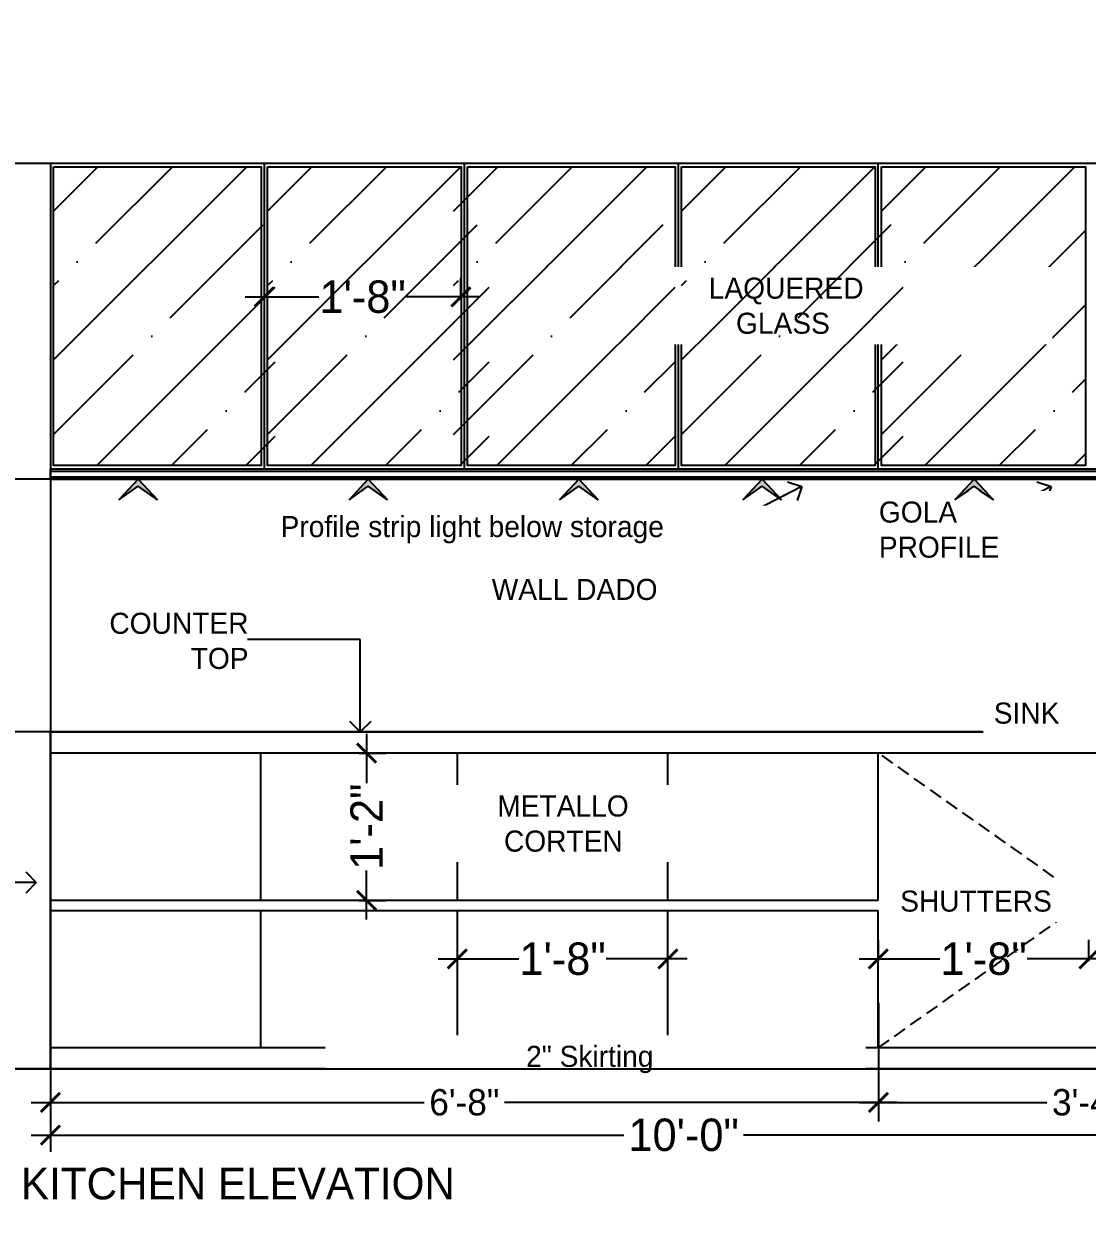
# Model space of a CAD drawing. Header units: inches. Extents: x -137722 to 81594, y -22256 to -1207.
# Drawn here: x -63100.2 to -62999.1, y -2095.1 to -1981.9 of the extents above; entities that cross this region are included whole.
import ezdxf

# ---------------------------------------------------------------- set-up
doc = ezdxf.new("R2010")
doc.units = ezdxf.units.IN
doc.header["$LTSCALE"] = 0.05
doc.header["$MEASUREMENT"] = 0
doc.header["$PDMODE"] = 3
doc.header["$PDSIZE"] = -4
doc.linetypes.add('DASHED2', pattern=[0.375, 0.25, -0.125])
doc.layers.get('Defpoints').update_dxf_attribs({"linetype": 'DASHED2'})
for name, color, linetype in [('Civil Dimension - Text', 7, 'Continuous'), ('Flooring Hatch', 251, 'Continuous'), ('glass', 162, 'Continuous'), ('text', 176, 'Continuous')]:
    doc.layers.add(name, color=color, linetype=linetype)
doc.styles.add('4MMOF3-8', font='ARIALN.TTF', dxfattribs={"height": 5.12})
doc.styles.add('9-128OF1-4', font='stylu.ttf')
doc.styles.add('ARIAL1', font='romans.shx', dxfattribs={"width": 0.85})
doc.dimstyles.new('DIM 1-4', dxfattribs={"dimtxt": 3.0792, "dimasz": 1.82, "dimexe": 1.82, "dimexo": 0, "dimgap": 0.09, "dimtad": 0, "dimzin": 0, "dimdsep": 46, "dimlunit": 4, "dimtxsty": '9-128OF1-4', "dimblk": 'ARCHTICK', "dimcen": 1.8125, "dimdle": 1.82, "dimclrd": 8, "dimclre": 8, "dimadec": 0, "dimazin": 0, "dimtfac": 1, "dimtofl": 0, "dimtmove": 0, "dimatfit": 3, "dimldrblk": 'OPEN90', "dimfxl": 1, "dimtolj": 1, "dimtzin": 0, "dimlwd": -1, "dimarcsym": 0})

# ---------------------------------------------------------------- blocks, each defined once
blk = doc.blocks.new('_ArchTick')
at = {"color": 0, "const_width": 0.15}
blk.add_lwpolyline([(-0.5, -0.5), (0.5, 0.5)], dxfattribs=at)
blk = doc.blocks.new('*D379')
at = {"layer": 'Civil Dimension - Text', "color": 8, "lineweight": -2, "ltscale": 50, "transparency": 16777216}
for p, q in [((-62977.32, -2081.19), (-62977.32, -2089.3)), ((-63097.65, -2085.14), (-63097.65, -2089.3))]:
    blk.add_line(p, q, dxfattribs=at)
at = {"layer": 'Civil Dimension - Text', "color": 8, "ltscale": 50, "transparency": 16777216}
for p, q in [((-63099.47, -2087.48), (-63043.16, -2087.48)), ((-62975.5, -2087.48), (-63031.8, -2087.48))]:
    blk.add_line(p, q, dxfattribs=at)
at = {"layer": 'Defpoints', "color": 0, "ltscale": 50, "transparency": 16777216}
for p in [(-62977.32, -2081.19), (-63097.65, -2085.14), (-62977.32, -2087.48)]:
    blk.add_point(p, dxfattribs=at)
at = {"layer": 'Civil Dimension - Text', "color": 8, "ltscale": 50, "transparency": 16777216, "xscale": 1.82, "yscale": 1.82, "zscale": 1.82, "rotation": 180}
blk.add_blockref('_ArchTick', (-63097.65, -2087.48), dxfattribs=at)
at = {"layer": 'Civil Dimension - Text', "color": 8, "ltscale": 50, "transparency": 16777216, "xscale": 1.82, "yscale": 1.82, "zscale": 1.82}
blk.add_blockref('_ArchTick', (-62977.32, -2087.48), dxfattribs=at)
at = {"layer": 'Civil Dimension - Text', "ltscale": 50, "transparency": 16777216, "insert": (-63037.48, -2087.48), "char_height": 3.079, "attachment_point": 5, "style": '9-128OF1-4'}
blk.add_mtext('\\A1;10\'-0"', dxfattribs=at)
blk = doc.blocks.new('_Open90')
at = {"color": 0, "linetype": 'ByBlock', "lineweight": -2}
for p, q in [((0, 0), (-1, 0)), ((-0.5, 0.5), (0, 0)), ((0, 0), (-0.5, -0.5))]:
    blk.add_line(p, q, dxfattribs=at)
blk = doc.blocks.new('*D380')
at = {"layer": 'Civil Dimension - Text', "color": 8, "ltscale": 50, "transparency": 16777216}
for p, q in [((-63067.61, -2049.37), (-63067.61, -2054.04)), ((-63067.61, -2067.01), (-63067.61, -2062.34))]:
    blk.add_line(p, q, dxfattribs=at)
at = {"layer": 'Civil Dimension - Text', "color": 8, "lineweight": -2, "ltscale": 50, "transparency": 16777216}
for p, q in [((-63068.33, -2051.19), (-63065.79, -2051.19)), ((-63068.33, -2065.19), (-63065.79, -2065.19))]:
    blk.add_line(p, q, dxfattribs=at)
at = {"layer": 'Defpoints', "color": 0, "ltscale": 50, "transparency": 16777216}
for p in [(-63068.33, -2051.19), (-63068.33, -2065.19), (-63067.61, -2065.19)]:
    blk.add_point(p, dxfattribs=at)
at = {"layer": 'Civil Dimension - Text', "color": 8, "ltscale": 50, "transparency": 16777216, "xscale": 1.82, "yscale": 1.82, "zscale": 1.82}
for p, rotation in [((-63067.61, -2051.19), 90), ((-63067.61, -2065.19), 270)]:
    blk.add_blockref('_ArchTick', p, dxfattribs=dict(at, rotation=rotation))
at = {"layer": 'Civil Dimension - Text', "ltscale": 50, "transparency": 16777216, "insert": (-63067.61, -2058.19), "char_height": 3.079, "attachment_point": 5, "rotation": 90, "style": '9-128OF1-4'}
blk.add_mtext('\\A1;1\'-2"', dxfattribs=at)
blk = doc.blocks.new('*D381')
at = {"layer": 'Civil Dimension - Text', "color": 8, "lineweight": -2, "ltscale": 50, "transparency": 16777216}
for p, q in [((-63058.98, -2070.96), (-63058.98, -2068.93)), ((-63038.98, -2070.96), (-63038.98, -2068.93))]:
    blk.add_line(p, q, dxfattribs=at)
at = {"layer": 'Civil Dimension - Text', "color": 8, "ltscale": 50, "transparency": 16777216}
for p, q in [((-63060.8, -2070.75), (-63053.14, -2070.75)), ((-63037.16, -2070.75), (-63044.83, -2070.75))]:
    blk.add_line(p, q, dxfattribs=at)
at = {"layer": 'Defpoints', "color": 0, "ltscale": 50, "transparency": 16777216}
for p in [(-63058.98, -2070.75), (-63058.98, -2070.96), (-63038.98, -2070.96)]:
    blk.add_point(p, dxfattribs=at)
at = {"layer": 'Civil Dimension - Text', "color": 8, "ltscale": 50, "transparency": 16777216, "xscale": 1.82, "yscale": 1.82, "zscale": 1.82, "rotation": 180}
blk.add_blockref('_ArchTick', (-63058.98, -2070.75), dxfattribs=at)
at = {"layer": 'Civil Dimension - Text', "color": 8, "ltscale": 50, "transparency": 16777216, "xscale": 1.82, "yscale": 1.82, "zscale": 1.82}
blk.add_blockref('_ArchTick', (-63038.98, -2070.75), dxfattribs=at)
at = {"layer": 'Civil Dimension - Text', "ltscale": 50, "transparency": 16777216, "insert": (-63048.98, -2070.75), "char_height": 3.079, "attachment_point": 5, "style": '9-128OF1-4'}
blk.add_mtext('\\A1;1\'-8"', dxfattribs=at)
blk = doc.blocks.new('*D382')
at = {"layer": 'Civil Dimension - Text', "color": 8, "ltscale": 50, "transparency": 16777216}
for p, q in [((-63107.64, -1993.37), (-63107.64, -2005.59)), ((-63107.64, -2027.01), (-63107.64, -2014.79))]:
    blk.add_line(p, q, dxfattribs=at)
at = {"layer": 'Civil Dimension - Text', "color": 8, "lineweight": -2, "ltscale": 50, "transparency": 16777216}
for p, q in [((-63093.58, -1995.19), (-63109.46, -1995.19)), ((-63093.58, -2025.19), (-63109.46, -2025.19))]:
    blk.add_line(p, q, dxfattribs=at)
at = {"layer": 'Defpoints', "color": 0, "ltscale": 50, "transparency": 16777216}
for p in [(-63093.58, -1995.19), (-63107.64, -2025.19), (-63093.58, -2025.19)]:
    blk.add_point(p, dxfattribs=at)
at = {"layer": 'Civil Dimension - Text', "color": 8, "ltscale": 50, "transparency": 16777216, "xscale": 1.82, "yscale": 1.82, "zscale": 1.82}
for p, rotation in [((-63107.64, -1995.19), 90), ((-63107.64, -2025.19), 270)]:
    blk.add_blockref('_ArchTick', p, dxfattribs=dict(at, rotation=rotation))
at = {"layer": 'Civil Dimension - Text', "ltscale": 50, "transparency": 16777216, "insert": (-63107.64, -2010.19), "char_height": 3.079, "attachment_point": 5, "rotation": 90, "style": '9-128OF1-4'}
blk.add_mtext('\\A1;2\'-6"', dxfattribs=at)
blk = doc.blocks.new('*D376')
at = {"layer": 'Civil Dimension - Text', "color": 8, "ltscale": 50, "transparency": 16777216}
for p, q in [((-63107.64, -2023.37), (-63107.64, -2035.58)), ((-63107.64, -2051.01), (-63107.64, -2038.8))]:
    blk.add_line(p, q, dxfattribs=at)
at = {"layer": 'Civil Dimension - Text', "color": 8, "lineweight": -2, "ltscale": 50, "transparency": 16777216}
for p, q in [((-63096.84, -2025.19), (-63109.46, -2025.19)), ((-63096.39, -2049.19), (-63109.46, -2049.19))]:
    blk.add_line(p, q, dxfattribs=at)
at = {"layer": 'Defpoints', "color": 0, "ltscale": 50, "transparency": 16777216}
for p in [(-63096.84, -2025.19), (-63107.64, -2049.19), (-63096.39, -2049.19)]:
    blk.add_point(p, dxfattribs=at)
at = {"layer": 'Civil Dimension - Text', "color": 8, "ltscale": 50, "transparency": 16777216, "xscale": 1.82, "yscale": 1.82, "zscale": 1.82}
for p, rotation in [((-63107.64, -2025.19), 90), ((-63107.64, -2049.19), 270)]:
    blk.add_blockref('_ArchTick', p, dxfattribs=dict(at, rotation=rotation))
at = {"layer": 'Civil Dimension - Text', "ltscale": 50, "transparency": 16777216, "insert": (-63107.64, -2037.19), "char_height": 3.079, "attachment_point": 5, "rotation": 90, "style": '9-128OF1-4'}
blk.add_mtext("\\A1;2'", dxfattribs=at)
blk = doc.blocks.new('*D377')
at = {"layer": 'Civil Dimension - Text', "color": 8, "ltscale": 50, "transparency": 16777216}
for p, q in [((-63107.64, -2047.37), (-63107.64, -2051.35)), ((-63107.64, -2083.01), (-63107.64, -2060.56))]:
    blk.add_line(p, q, dxfattribs=at)
at = {"layer": 'Civil Dimension - Text', "color": 8, "lineweight": -2, "ltscale": 50, "transparency": 16777216}
for p, q in [((-63093.58, -2049.19), (-63109.46, -2049.19)), ((-63093.58, -2081.19), (-63109.46, -2081.19))]:
    blk.add_line(p, q, dxfattribs=at)
at = {"layer": 'Defpoints', "color": 0, "ltscale": 50, "transparency": 16777216}
for p in [(-63093.58, -2049.19), (-63107.64, -2081.19), (-63093.58, -2081.19)]:
    blk.add_point(p, dxfattribs=at)
at = {"layer": 'Civil Dimension - Text', "color": 8, "ltscale": 50, "transparency": 16777216, "xscale": 1.82, "yscale": 1.82, "zscale": 1.82}
for p, rotation in [((-63107.64, -2049.19), 90), ((-63107.64, -2081.19), 270)]:
    blk.add_blockref('_ArchTick', p, dxfattribs=dict(at, rotation=rotation))
at = {"layer": 'Civil Dimension - Text', "ltscale": 50, "transparency": 16777216, "insert": (-63107.64, -2055.96), "char_height": 3.079, "attachment_point": 5, "rotation": 90, "style": '9-128OF1-4'}
blk.add_mtext('\\A1;2\'-8"', dxfattribs=at)
blk = doc.blocks.new('*D384')
at = {"layer": 'Civil Dimension - Text', "color": 8, "lineweight": -2, "ltscale": 50, "transparency": 16777216}
for p, q in [((-63097.65, -2074.93), (-63097.65, -2086.2)), ((-63018.98, -2074.93), (-63018.98, -2086.2))]:
    blk.add_line(p, q, dxfattribs=at)
at = {"layer": 'Civil Dimension - Text', "color": 8, "ltscale": 50, "transparency": 16777216}
for p, q in [((-63099.47, -2084.38), (-63062.12, -2084.38)), ((-63017.16, -2084.38), (-63054.51, -2084.38))]:
    blk.add_line(p, q, dxfattribs=at)
at = {"layer": 'Defpoints', "color": 0, "ltscale": 50, "transparency": 16777216}
for p in [(-63097.65, -2074.93), (-63018.98, -2074.93), (-63097.65, -2084.38)]:
    blk.add_point(p, dxfattribs=at)
at = {"layer": 'Civil Dimension - Text', "color": 8, "ltscale": 50, "transparency": 16777216, "xscale": 1.82, "yscale": 1.82, "zscale": 1.82, "rotation": 180}
blk.add_blockref('_ArchTick', (-63097.65, -2084.38), dxfattribs=at)
at = {"layer": 'Civil Dimension - Text', "color": 8, "ltscale": 50, "transparency": 16777216, "xscale": 1.82, "yscale": 1.82, "zscale": 1.82}
blk.add_blockref('_ArchTick', (-63018.98, -2084.38), dxfattribs=at)
at = {"layer": 'Civil Dimension - Text', "ltscale": 50, "transparency": 16777216, "insert": (-63058.32, -2084.38), "char_height": 2.5, "attachment_point": 5, "style": '9-128OF1-4'}
blk.add_mtext('\\A1;6\'-8"', dxfattribs=at)
blk = doc.blocks.new('*D385')
at = {"layer": 'Civil Dimension - Text', "color": 8, "lineweight": -2, "ltscale": 50, "transparency": 16777216}
for p, q in [((-63018.98, -2074.93), (-63018.98, -2086.2)), ((-62979.32, -2081.19), (-62979.32, -2086.2))]:
    blk.add_line(p, q, dxfattribs=at)
at = {"layer": 'Civil Dimension - Text', "color": 8, "ltscale": 50, "transparency": 16777216}
for p, q in [((-63020.8, -2084.38), (-63002.98, -2084.38)), ((-62977.5, -2084.38), (-62995.32, -2084.38))]:
    blk.add_line(p, q, dxfattribs=at)
at = {"layer": 'Defpoints', "color": 0, "ltscale": 50, "transparency": 16777216}
for p in [(-63018.98, -2074.93), (-62979.32, -2081.19), (-62979.32, -2084.38)]:
    blk.add_point(p, dxfattribs=at)
at = {"layer": 'Civil Dimension - Text', "color": 8, "ltscale": 50, "transparency": 16777216, "xscale": 1.82, "yscale": 1.82, "zscale": 1.82, "rotation": 180}
blk.add_blockref('_ArchTick', (-63018.98, -2084.38), dxfattribs=at)
at = {"layer": 'Civil Dimension - Text', "color": 8, "ltscale": 50, "transparency": 16777216, "xscale": 1.82, "yscale": 1.82, "zscale": 1.82}
blk.add_blockref('_ArchTick', (-62979.32, -2084.38), dxfattribs=at)
at = {"layer": 'Civil Dimension - Text', "ltscale": 50, "transparency": 16777216, "insert": (-62999.15, -2084.38), "char_height": 2.5, "attachment_point": 5, "style": '9-128OF1-4'}
blk.add_mtext('\\A1;3\'-4"', dxfattribs=at)
blk = doc.blocks.new('*D387')
at = {"layer": 'Civil Dimension - Text', "color": 8, "lineweight": -2, "ltscale": 50, "transparency": 16777216}
for p, q in [((-63018.98, -2070.96), (-63018.98, -2068.93)), ((-62998.98, -2070.96), (-62998.98, -2068.93))]:
    blk.add_line(p, q, dxfattribs=at)
at = {"layer": 'Civil Dimension - Text', "color": 8, "ltscale": 50, "transparency": 16777216}
for p, q in [((-63020.8, -2070.75), (-63013.14, -2070.75)), ((-62997.16, -2070.75), (-63004.83, -2070.75))]:
    blk.add_line(p, q, dxfattribs=at)
at = {"layer": 'Defpoints', "color": 0, "ltscale": 50, "transparency": 16777216}
for p in [(-63018.98, -2070.75), (-63018.98, -2070.96), (-62998.98, -2070.96)]:
    blk.add_point(p, dxfattribs=at)
at = {"layer": 'Civil Dimension - Text', "color": 8, "ltscale": 50, "transparency": 16777216, "xscale": 1.82, "yscale": 1.82, "zscale": 1.82, "rotation": 180}
blk.add_blockref('_ArchTick', (-63018.98, -2070.75), dxfattribs=at)
at = {"layer": 'Civil Dimension - Text', "color": 8, "ltscale": 50, "transparency": 16777216, "xscale": 1.82, "yscale": 1.82, "zscale": 1.82}
blk.add_blockref('_ArchTick', (-62998.98, -2070.75), dxfattribs=at)
at = {"layer": 'Civil Dimension - Text', "ltscale": 50, "transparency": 16777216, "insert": (-63008.98, -2070.75), "char_height": 3.079, "attachment_point": 5, "style": '9-128OF1-4'}
blk.add_mtext('\\A1;1\'-8"', dxfattribs=at)
blk = doc.blocks.new('*D388')
at = {"layer": 'Civil Dimension - Text', "color": 8, "lineweight": -2, "ltscale": 50, "transparency": 16777216}
for p, q in [((-63077.32, -2008.07), (-63077.32, -2006.04)), ((-63058.65, -2008.07), (-63058.65, -2006.04))]:
    blk.add_line(p, q, dxfattribs=at)
at = {"layer": 'Civil Dimension - Text', "color": 8, "ltscale": 50, "transparency": 16777216}
for p, q in [((-63079.14, -2007.86), (-63072.14, -2007.86)), ((-63056.83, -2007.86), (-63063.83, -2007.86))]:
    blk.add_line(p, q, dxfattribs=at)
at = {"layer": 'Defpoints', "color": 0, "ltscale": 50, "transparency": 16777216}
for p in [(-63077.32, -2007.86), (-63077.32, -2008.07), (-63058.65, -2008.07)]:
    blk.add_point(p, dxfattribs=at)
at = {"layer": 'Civil Dimension - Text', "color": 8, "ltscale": 50, "transparency": 16777216, "xscale": 1.82, "yscale": 1.82, "zscale": 1.82, "rotation": 180}
blk.add_blockref('_ArchTick', (-63077.32, -2007.86), dxfattribs=at)
at = {"layer": 'Civil Dimension - Text', "color": 8, "ltscale": 50, "transparency": 16777216, "xscale": 1.82, "yscale": 1.82, "zscale": 1.82}
blk.add_blockref('_ArchTick', (-63058.65, -2007.86), dxfattribs=at)
at = {"layer": 'Civil Dimension - Text', "ltscale": 50, "transparency": 16777216, "insert": (-63067.98, -2007.86), "char_height": 3.079, "attachment_point": 5, "style": '9-128OF1-4'}
blk.add_mtext('\\A1;1\'-8"', dxfattribs=at)
blk = doc.blocks.new('adwawd')
at = {"layer": 'Flooring Hatch', "ltscale": 50, "true_color": 0xcd6928, "transparency": 33554687}
h = blk.add_hatch(color=32, dxfattribs=at)
h.dxf.hatch_style = 1
h.paths.add_polyline_path([(-77941.34, -7094.04), (-77946.01, -7099.05), (-77941.34, -7095.73), (-77936.68, -7099.05)])
at = {"layer": 'Civil Dimension - Text', "color": 2, "ltscale": 50}
for p, q in [((-77941.34, -7094.04), (-77946.01, -7099.05)), ((-77946.01, -7099.05), (-77941.34, -7095.73)), ((-77941.34, -7094.04), (-77936.68, -7099.05)), ((-77936.68, -7099.05), (-77941.34, -7095.73))]:
    blk.add_line(p, q, dxfattribs=at)

msp = doc.modelspace()

# ---------------------------------------------------------------- hatches: boundary and pattern name
at = {"layer": 'glass', "ltscale": 50}
h = msp.add_hatch(dxfattribs=at)
h.set_pattern_fill('ANSI35', color=256, scale=40)
h.set_pattern_definition([(45, (16624.117, 42932.093), (-7.0710678, 7.0710678), []), (45, (16631.188, 42932.093), (-7.0710678, 7.0710678), [12.5, -2.5, 0, -2.5])])
h.paths.add_polyline_path([(-63076.2932, -1995.4998), (-63097.3399, -1995.4998), (-63097.3399, -2023.8798), (-63076.2932, -2023.8798)])
h = msp.add_hatch(dxfattribs=at)
h.set_pattern_fill('ANSI35', color=256, scale=40)
h.set_pattern_definition([(45, (16644.45, 42932.093), (-7.0710678, 7.0710678), []), (45, (16651.521, 42932.093), (-7.0710678, 7.0710678), [12.5, -2.5, 0, -2.5])])
h.paths.add_polyline_path([(-63055.9599, -1995.4998), (-63077.0066, -1995.4998), (-63077.0066, -2023.8798), (-63055.9599, -2023.8798)])
h = msp.add_hatch(dxfattribs=at)
h.set_pattern_fill('ANSI35', color=256, scale=40)
h.set_pattern_definition([(45, (16702.784, 42932.094), (-7.0710678, 7.0710678), []), (45, (16709.855, 42932.094), (-7.0710678, 7.0710678), [12.5, -2.5, 0, -2.5])])
h.paths.add_polyline_path([(-63018.6732, -2023.8792), (-62999.2932, -2023.8792), (-62999.2932, -1995.4992), (-63018.6732, -1995.4992)])

# ---------------------------------------------------------------- linework, layer by layer
at = {"ltscale": 50}
for p, q in [((-63077.3166, -2024.1898), (-63077.3166, -1995.1898)), ((-63058.3166, -2024.1898), (-63058.3166, -1995.1898)), ((-63037.9832, -2024.1892), (-63037.9832, -1995.1892)), ((-63018.9832, -2024.1892), (-63018.9832, -1995.1892)), ((-63097.6499, -2024.4125), (-62979.3166, -2024.4119)), ((-63097.6499, -2024.967), (-62979.3166, -2024.9664)), ((-63097.6499, -2025.1898), (-62979.3166, -2025.1892)), ((-62979.3166, -2049.1892), (-63097.6499, -2049.1898)), ((-63097.6499, -2049.1898), (-62979.3166, -2049.1892)), ((-63097.6499, -2051.1898), (-63097.6499, -2049.1898)), ((-62979.3166, -2051.1892), (-63097.6499, -2051.1898)), ((-63077.6499, -2065.1898), (-63077.6499, -2051.1898)), ((-63058.9832, -2065.1898), (-63058.9832, -2051.1898)), ((-63038.9832, -2065.1892), (-63038.9832, -2051.1892)), ((-63018.9832, -2065.1892), (-63018.9832, -2051.1892)), ((-63018.9832, -2065.1892), (-63097.6499, -2065.1898)), ((-63018.9832, -2066.1892), (-63097.6499, -2066.1898)), ((-63077.6499, -2079.1898), (-63077.6499, -2066.1898)), ((-63058.9832, -2079.1898), (-63058.9832, -2066.1898)), ((-63038.9832, -2079.1892), (-63038.9832, -2066.1892)), ((-63018.9832, -2079.1892), (-63018.9832, -2066.1892)), ((-62979.3166, -2079.1892), (-63097.6499, -2079.1898))]:
    msp.add_line(p, q, dxfattribs=at)
at = {"color": 251, "linetype": 'DASHED2', "ltscale": 100, "true_color": 0x636466}
for p, q in [((-63018.9832, -2079.1892), (-62979.3166, -2051.1892)), ((-62979.3166, -2079.1892), (-63018.9832, -2051.1892))]:
    msp.add_line(p, q, dxfattribs=at)
at = {"ltscale": 50}
for points in [[(-63097.6499, -2025.1898), (-62979.3166, -2025.1892), (-62979.3166, -1995.1892), (-63097.6499, -1995.1898)], [(-63097.3399, -1995.4998), (-63077.6266, -1995.4998), (-63077.6266, -2023.8798), (-63097.3399, -2023.8798)], [(-63077.0066, -1995.4998), (-63058.6266, -1995.4998), (-63058.6266, -2023.8798), (-63077.0066, -2023.8798)], [(-63058.0066, -1995.4998), (-63038.2932, -1995.4992), (-63038.2932, -2023.8792), (-63058.0066, -2023.8798)], [(-63037.6732, -1995.4992), (-63019.2932, -1995.4992), (-63019.2932, -2023.8792), (-63037.6732, -2023.8792)], [(-63018.6732, -1995.4992), (-62999.2932, -1995.4992), (-62999.2932, -2023.8792), (-63018.6732, -2023.8792)], [(-63097.6499, -2024.1898), (-62979.3166, -2024.1892), (-62979.3166, -2025.1892), (-63097.6499, -2025.1898)], [(-62979.3166, -2051.1892), (-62979.3166, -2081.1892), (-63097.6499, -2081.1898), (-63097.6499, -2051.1898)]]:
    msp.add_lwpolyline(points, close=True, dxfattribs=at)

# ---------------------------------------------------------------- block references
at = {"layer": 'Civil Dimension - Text', "xscale": -0.3918184986101589, "yscale": 0.3918184986101589, "zscale": 0.3918184986101589}
msp.add_blockref('adwawd', (-93628.177, 754.3861), dxfattribs=at)

# ---------------------------------------------------------------- texts
at = {"layer": 'text', "ltscale": 50, "insert": (-63055.7172, -2035.6631), "char_height": 2, "attachment_point": 4, "style": '4MMOF3-8', "bg_fill": 2}
msp.add_mtext_dynamic_manual_height_columns('{\\fStylus BT|b0|i0|c0|p34;WALL DADO}', width=49.341913, gutter_width=15.396, heights=[0], dxfattribs=at)

# ---------------------------------------------------------------- dimensions: what is measured, and where the dimension line sits
at = {"layer": 'Civil Dimension - Text', "ltscale": 50}
for base, p1, p2, override, picture, middle in [((-63107.6374, -2025.1898), (-63093.5807, -1995.1898), (-63093.5807, -2025.1898), {"dimclrt": 256, "dimfxl": 0, "dimarcsym": 1}, '*D382', (-63107.6374, -2010.1898)), ((-63107.6374, -2049.1898), (-63096.8426, -2025.1898), (-63096.3856, -2049.1898), {"dimclrt": 256, "dimtmove": 1, "dimfxl": 0, "dimarcsym": 1}, '*D376', (-63107.6374, -2037.1898)), ((-63067.6055, -2065.1896), (-63068.3301, -2051.1896), (-63068.33, -2065.1896), {"dimclrt": 256, "dimfxl": 0, "dimarcsym": 1}, '*D380', (-63067.6055, -2058.1896))]:
    dim = msp.add_linear_dim(base=base, p1=p1, p2=p2, angle=90, dimstyle='DIM 1-4', override=override, dxfattribs=at)
    dim.commit()
    dim.dimension.update_dxf_attribs({"geometry": picture, "text_midpoint": middle})
for base, p1, p2, picture, middle in [((-63077.3166, -2007.8645), (-63058.6499, -2008.0713), (-63077.3166, -2008.0713), '*D388', (-63067.9832, -2007.8645)), ((-63058.9832, -2070.7534), (-63038.9832, -2070.9603), (-63058.9832, -2070.9603), '*D381', (-63048.9832, -2070.7534)), ((-63018.9832, -2070.7534), (-62998.9832, -2070.9603), (-63018.9832, -2070.9603), '*D387', (-63008.9832, -2070.7534))]:
    dim = msp.add_linear_dim(base=base, p1=p1, p2=p2, text='1\'-8"', dimstyle='DIM 1-4', override={"dimclrt": 256, "dimfxl": 0, "dimarcsym": 1}, dxfattribs=at)
    dim.commit()
    dim.dimension.update_dxf_attribs({"geometry": picture, "text_midpoint": middle})
dim = msp.add_linear_dim(base=(-63107.6374, -2081.1898), p1=(-63093.5807, -2049.1898), p2=(-63093.5807, -2081.1898), angle=90, dimstyle='DIM 1-4', override={"dimclrt": 256, "dimtmove": 1, "dimfxl": 0, "dimarcsym": 1}, dxfattribs=at)
dim.commit()
dim.dimension.update_dxf_attribs({"geometry": '*D377', "text_midpoint": (-63107.6374, -2055.957), "dimtype": 160})

# ---------------------------------------------------------------- leaders
for points in [[(-63026.2597, -2025.8661), (-63033.3334, -2029.5297)], [(-63002.5688, -2025.8661), (-63009.6425, -2029.5297)], [(-63098.9875, -2063.4911), (-63126.7685, -2063.4911)]]:
    msp.add_leader(points, dimstyle='DIM 1-4', override={"dimtxt": 75, "dimasz": 2, "dimdec": 1, "dimlunit": 2, "dimtxsty": 'ARIAL1', "dimclrt": 256, "dimtdec": 1, "dimfxl": 0, "dimarcsym": 1}, dxfattribs=at)

# ---------------------------------------------------------------- next in the draw order: texts
at = {"layer": 'text', "ltscale": 50, "char_height": 2, "style": '4MMOF3-8', "bg_fill": 2}
for s, insert, attachment_point in [('\\pi17.69731;{\\fStylus BT|b0|i0|c0|p34;LAQUERED \\P\\pi20.28516;GLASS}', (-63052.7918, -2008.7122), 4), ('{\\fStylus BT|b0|i0|c0|p34;GOLA \\PPROFILE}', (-63018.9319, -2029.9818), 4), ('{\\fStylus BT|b0|i0|c0|p34;Profile strip light below storage}', (-63075.779, -2029.9818), 4), ('{\\fStylus BT|b0|i0|c0|p34;COUNTER \\PTOP}', (-63078.8222, -2040.5493), 6), ('{\\fStylus BT|b0|i0|c0|p34;SINK}', (-63008.013, -2047.4127), 4), ('\\pi18.70756;{\\fStylus BT|b0|i0|c0|p34;METALLO \\P\\pi19.34006;CORTEN}', (-63073.8946, -2057.9049), 4), ('{\\fStylus BT|b0|i0|c0|p34;SHUTTERS}', (-63016.9089, -2065.2713), 4), ('\\pi18.07213;{\\fStylus BT|b0|i0|c0|p34;2" Skirting}', (-63070.5188, -2080.3057), 4)]:
    msp.add_mtext_dynamic_manual_height_columns(s, width=49.341913, gutter_width=15.396, heights=[0], dxfattribs=dict(at, insert=insert, attachment_point=attachment_point))

# ---------------------------------------------------------------- next in the draw order: hatches: boundary and pattern name
at = {"layer": 'glass', "ltscale": 50}
h = msp.add_hatch(dxfattribs=at)
h.set_pattern_fill('ANSI35', color=256, scale=40)
h.set_pattern_definition([(45, (16662.117, 42932.094), (-7.0710678, 7.0710678), []), (45, (16669.188, 42932.094), (-7.0710678, 7.0710678), [12.5, -2.5, 0, -2.5])])
h.paths.add_polyline_path([(-63038.2932, -1995.4992), (-63059.3399, -1995.4992), (-63059.3399, -2023.8792), (-63038.2932, -2023.8792)])
h = msp.add_hatch(dxfattribs=at)
h.set_pattern_fill('ANSI35', color=256, scale=40)
h.set_pattern_definition([(45, (16683.784, 42932.094), (-7.0710678, 7.0710678), []), (45, (16690.855, 42932.094), (-7.0710678, 7.0710678), [12.5, -2.5, 0, -2.5])])
h.paths.add_polyline_path([(-63016.6266, -1995.4992), (-63037.6732, -1995.4992), (-63037.6732, -2023.8792), (-63016.6266, -2023.8792)])

# ---------------------------------------------------------------- next in the draw order: linework, layer by layer
at = {"ltscale": 50}
for p, q in [((-63097.6499, -1995.1898), (-63097.6499, -2081.1898)), ((-63103.6499, -2081.1898), (-62970.9863, -2081.1892))]:
    msp.add_line(p, q, dxfattribs=at)

# ---------------------------------------------------------------- next in the draw order: block references
at = {"layer": 'Civil Dimension - Text', "xscale": -0.3918184986101589, "yscale": 0.3918184986101589, "zscale": 0.3918184986101589}
for p in [(-93606.3015, 754.3862), (-93586.2959, 754.3863), (-93568.8757, 754.3864), (-93548.7407, 754.3865)]:
    msp.add_blockref('adwawd', p, dxfattribs=at)

# ---------------------------------------------------------------- next in the draw order: dimensions: what is measured, and where the dimension line sits
at = {"layer": 'Civil Dimension - Text', "ltscale": 50}
for base, p1, p2, text, override, picture, middle in [((-63097.6499, -2084.3827), (-63018.9832, -2074.9286), (-63097.6499, -2074.9292), '6\'-8"', {"dimtxt": 2.5, "dimclrt": 256, "dimtmove": 1, "dimfxl": 0, "dimarcsym": 1}, '*D384', (-63058.3166, -2084.3827)), ((-62979.3166, -2084.3827), (-63018.9832, -2074.9286), (-62979.3166, -2081.1892), '3\'-4"', {"dimtxt": 2.5, "dimclrt": 256, "dimtmove": 1, "dimfxl": 0, "dimarcsym": 1}, '*D385', (-62999.1499, -2084.3827)), ((-62977.3166, -2087.48), (-63097.6499, -2085.1404), (-62977.3166, -2081.1892), '10\'-0"', {"dimclrt": 256, "dimfxl": 0, "dimarcsym": 1}, '*D379', (-63037.4832, -2087.48))]:
    dim = msp.add_linear_dim(base=base, p1=p1, p2=p2, text=text, dimstyle='DIM 1-4', override=override, dxfattribs=at)
    dim.commit()
    dim.dimension.update_dxf_attribs({"geometry": picture, "text_midpoint": middle})

# ---------------------------------------------------------------- next in the draw order: leaders
msp.add_leader([(-63068.2007, -2049.1892), (-63068.2007, -2040.4012), (-63078.9072, -2040.4012)], dimstyle='DIM 1-4', override={"dimtxt": 75, "dimasz": 2, "dimdec": 1, "dimlunit": 2, "dimtxsty": 'ARIAL1', "dimclrt": 256, "dimtdec": 1, "dimfxl": 0, "dimarcsym": 1}, dxfattribs=at)

# ---------------------------------------------------------------- next in the draw order: texts
at = {"layer": 'text', "ltscale": 50, "insert": (-63100.4506, -2092.1146), "char_height": 3, "attachment_point": 4, "style": '4MMOF3-8', "bg_fill": 2}
msp.add_mtext_dynamic_manual_height_columns('{\\fStylus BT|b0|i0|c0|p34;KITCHEN ELEVATION }', width=49.341913, gutter_width=15.396, heights=[0], dxfattribs=at)

doc.saveas('drawing.dxf')
